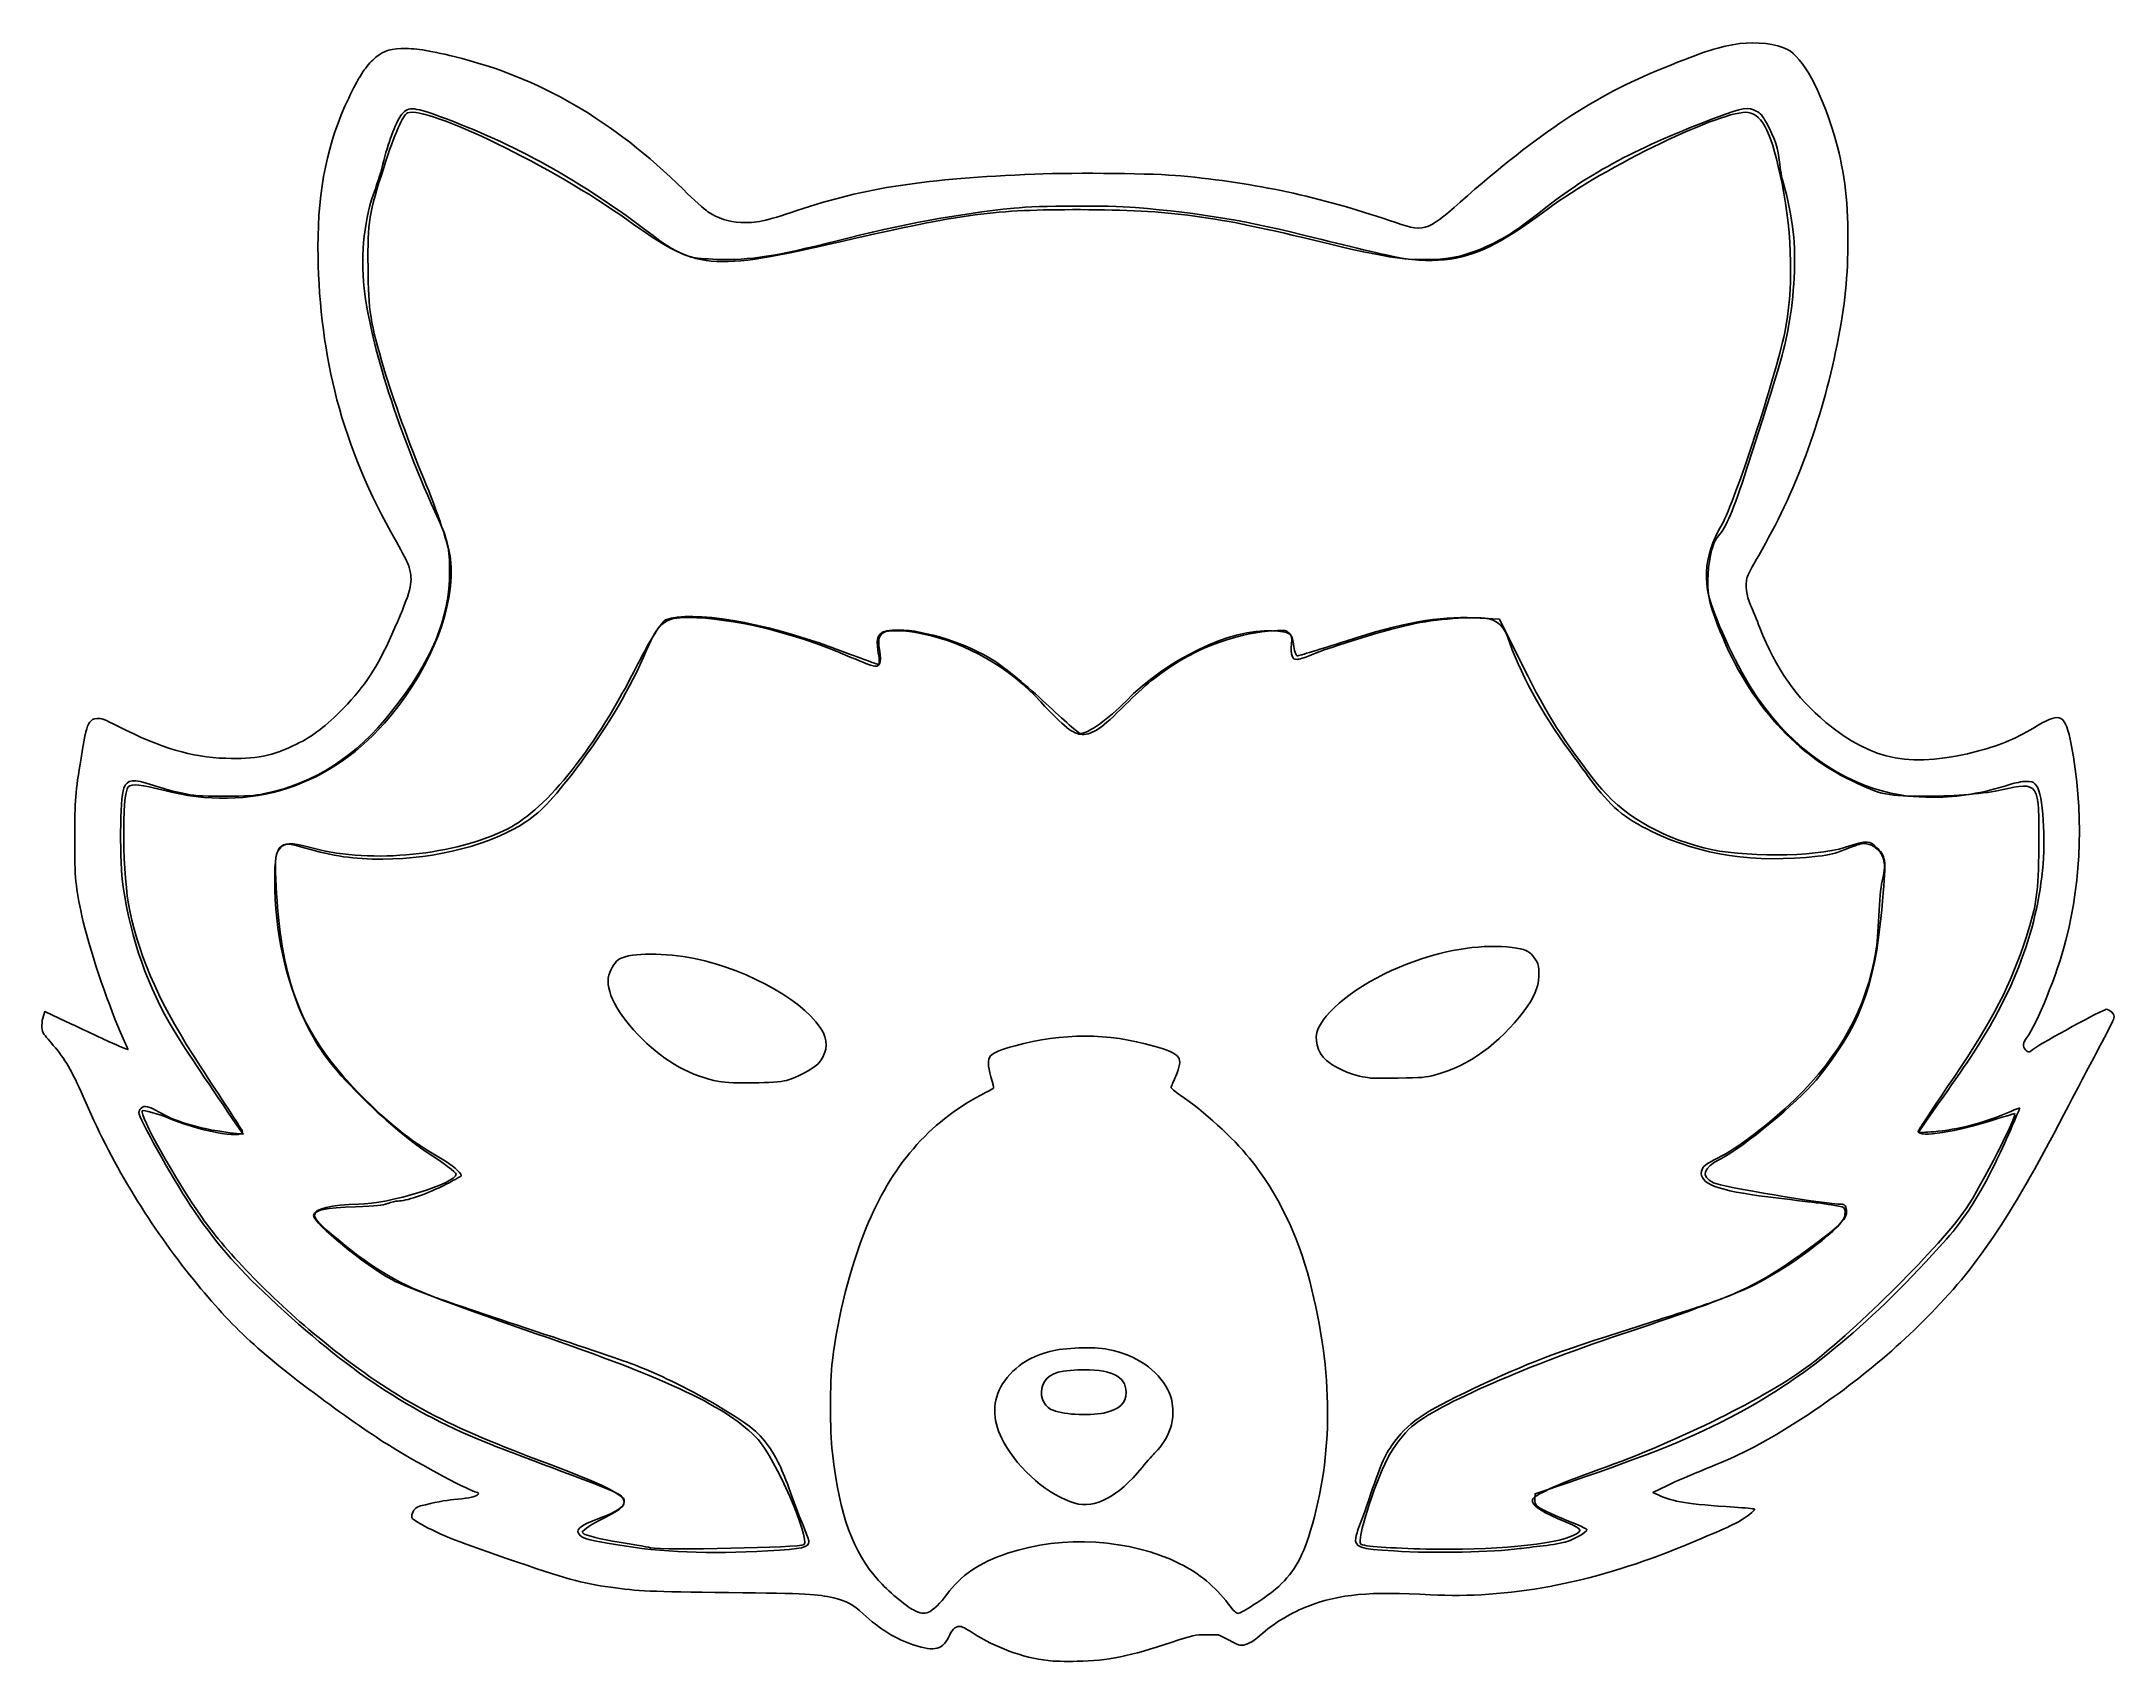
# Model space of a CAD drawing. Extents: x 3 to 434, y 26 to 363.
import ezdxf

# ---------------------------------------------------------------- set-up
doc = ezdxf.new("R2010")
doc.units = 0
doc.layers.add('Mascara', color=7, linetype='CONTINUOUS')
doc.layers.add('SeriGrafia', color=7, linetype='CONTINUOUS')

msp = doc.modelspace()

# ---------------------------------------------------------------- linework, layer by layer
at = {"layer": 'Mascara', "color": 7}
for points in [[(3.689602, 160.252868), (3.971159, 161.151045), (8.531159, 159.02613)], [(43.079962, 138.75363), (45.191587, 135.672578), (43.781385, 135.831938)], [(313.499107, 59.97012), (313.571182, 60.954668), (320.771182, 63.402165)], [(341.051152, 62.697863), (338.051152, 61.258028), (339.3009, 60.675143)], [(187.553932, 36.348045), (187.553722, 36.348045)], [(249.998325, 30.51765), (247.811153, 31.67469), (245.291153, 31.67469)]]:
    msp.add_lwpolyline(points, dxfattribs=at)
for points in [[(158.05119, 146.846183)], [(292.892108, 148.030883)], [(224.00709, 77.749658)], [(217.93119, 59.017103)], [(154.21119, 49.099058)], [(212.43285, 26.286743)]]:
    msp.add_lwpolyline(points, close=True, dxfattribs=at)
for points in [[(340.159072, 357.212338), (348.929272, 360.786463), (351.910335, 361.737125), (356.094495, 362.29421)], [(356.094495, 362.29421), (359.505877, 362.748403), (363.750952, 362.22776), (366.002655, 361.079038)], [(67.122079, 350.994703), (69.157384, 355.23725), (70.491199, 357.342478), (72.119651, 358.882595)], [(72.119651, 358.882595), (73.965296, 360.62813), (75.206242, 361.128065), (78.01116, 361.256105)], [(78.01116, 361.256105), (80.74626, 361.380958), (83.522662, 360.967183), (89.05116, 359.610778)], [(89.05116, 359.610778), (106.79589, 355.25717), (121.908697, 346.477918), (136.666815, 331.950148)], [(366.002655, 361.079038), (369.168952, 359.463718), (372.833077, 352.744363), (375.6897, 343.314703)], [(298.021957, 329.36645), (314.69061, 344.0123), (325.8267, 351.371473), (340.159072, 357.212338)], [(60.732956, 320.034699), (60.732476, 332.156105), (62.731594, 341.84285), (67.122079, 350.994703)], [(87.4254, 346.639888), (80.64375, 349.182973), (79.607767, 349.294678), (78.187912, 347.635895)], [(359.527485, 348.296188), (357.89505, 349.17026), (356.596312, 348.97223), (351.596152, 347.08679)], [(78.187912, 347.635895), (77.062447, 346.32104), (75.536662, 342.421303), (74.431421, 338.03468)], [(131.77119, 321.348812), (116.57469, 333.0476), (102.948615, 340.818755), (87.4254, 346.639888)], [(351.596152, 347.08679), (334.957365, 340.812733), (324.91653, 335.477083), (315.131182, 327.70946)], [(361.625632, 345.817288), (360.77613, 347.399023), (360.422272, 347.81708), (359.527485, 348.296188)], [(364.339845, 337.6826), (364.114222, 340.365283), (363.393165, 342.526325), (361.625632, 345.817288)], [(375.6897, 343.314703), (377.708865, 336.649505), (378.57942, 330.128113), (378.573157, 321.714699)], [(74.431421, 338.03468), (73.915916, 335.98868), (73.120069, 333.342035), (72.662869, 332.15324)], [(365.166907, 333.23468), (364.817422, 334.376195), (364.453147, 336.335218), (364.339845, 337.6826)], [(72.662869, 332.15324), (70.392251, 326.249259), (69.549191, 318.710199), (70.347176, 311.445221)], [(136.666815, 331.950148), (138.765427, 329.884288), (141.05718, 327.812578), (141.7596, 327.346333)], [(160.21116, 327.598235), (174.41892, 332.361823), (186.86991, 334.269928), (209.65116, 335.174878)], [(209.65116, 335.174878), (218.45271, 335.524505), (234.586433, 335.333398), (240.011152, 334.815253)], [(240.011152, 334.815253), (255.606735, 333.325633), (268.790205, 330.500953), (283.316895, 325.536572)], [(367.198102, 323.104134), (366.87321, 326.095809), (365.963632, 330.6323), (365.166907, 333.23468)], [(141.7596, 327.346333), (143.857552, 325.953789), (145.967543, 325.270374), (148.589887, 325.134024)], [(148.589887, 325.134024), (151.65321, 324.974747), (153.648007, 325.397732), (160.21116, 327.598235)], [(205.33119, 328.115405), (193.348935, 326.853684), (181.9224, 324.748134), (168.61119, 321.349074)], [(230.531182, 328.238833), (224.88792, 328.711115), (210.310417, 328.639715), (205.33119, 328.115405)], [(267.731182, 321.960279), (254.026485, 325.439034), (244.23096, 327.092315), (230.531182, 328.238833)], [(283.316895, 325.536572), (290.71329, 323.008914), (290.817135, 323.035959), (298.021957, 329.36645)], [(315.131182, 327.70946), (313.085182, 326.085339), (310.439182, 324.114752), (309.251182, 323.330372)], [(309.251182, 323.330372), (304.927987, 320.475962), (300.19596, 318.484179), (295.998907, 317.752276)], [(366.239542, 303.594675), (367.401982, 309.81858), (367.787902, 317.672957), (367.198102, 323.104134)], [(64.214831, 290.132415), (61.964659, 299.291655), (60.733279, 309.866708), (60.732956, 320.034699)], [(138.287872, 317.957312), (136.231462, 318.544149), (133.70937, 319.856732), (131.77119, 321.348812)], [(168.61119, 321.349074), (155.84316, 318.088719), (150.494497, 317.256654), (143.65119, 317.466174)], [(286.331182, 317.643924), (283.931205, 318.021797), (275.955075, 319.872752), (267.731182, 321.960279)], [(378.573157, 321.714699), (378.567157, 314.003994), (377.950695, 308.046045), (376.300042, 299.754705)], [(143.65119, 317.466174), (141.076357, 317.545006), (139.09776, 317.726192), (138.287872, 317.957312)], [(295.998907, 317.752276), (293.639925, 317.340902), (288.61356, 317.284569), (286.331182, 317.643924)], [(70.347176, 311.445221), (71.637671, 299.696363), (77.581155, 281.211555), (85.796452, 263.39646)], [(357.565792, 274.074682), (364.514542, 295.71267), (365.208592, 298.074825), (366.239542, 303.594675)], [(376.300042, 299.754705), (373.128202, 283.822215), (367.578615, 268.89255), (360.0189, 255.954705)], [(75.855885, 260.874705), (70.633901, 270.27033), (66.609559, 280.3848), (64.214831, 290.132415)], [(351.681187, 260.01096), (353.29533, 261.797618), (354.70533, 265.167397), (357.565792, 274.074682)], [(85.796452, 263.39646), (87.645367, 259.387035), (88.088362, 257.299193), (88.088362, 252.594683)], [(79.94862, 252.341888), (79.657575, 253.96197), (79.40352, 254.491643), (75.855885, 260.874705)], [(350.230192, 256.959578), (350.670787, 258.5493), (351.015405, 259.274018), (351.681187, 260.01096)], [(349.68237, 247.50219), (349.24293, 249.735758), (349.511085, 254.365005), (350.230192, 256.959578)], [(360.0189, 255.954705), (358.823392, 253.908705), (357.72654, 251.802705), (357.581437, 251.274705)], [(88.088362, 252.594683), (88.088362, 242.899598), (84.371812, 233.918325), (76.04649, 223.494758)], [(76.082955, 239.514705), (79.714192, 247.625475), (80.391915, 249.874305), (79.94862, 252.341888)], [(357.581437, 251.274705), (357.1701, 249.777945), (357.450562, 247.64646), (358.32426, 245.629065)], [(358.44537, 228.370178), (355.256512, 233.375955), (350.357062, 244.072755), (349.68237, 247.50219)], [(358.32426, 245.629065), (358.751655, 244.642163), (359.621602, 242.526585), (360.257482, 240.927765)], [(129.003728, 236.294925), (131.461095, 242.023185), (132.825758, 243.08817), (137.65119, 243.04335)], [(137.65119, 243.04335), (146.881493, 242.957618), (159.097162, 240.011715), (170.82618, 235.042935)], [(266.664, 235.096425), (271.41108, 237.11649), (283.066102, 240.662408), (288.644468, 241.783748)], [(288.644468, 241.783748), (294.156023, 242.89167), (301.767427, 243.344993), (304.271422, 242.714475)], [(304.271422, 242.714475), (305.781938, 242.334128), (307.2468, 240.854685), (307.817588, 239.133023)], [(66.019571, 224.201573), (70.571314, 228.90651), (72.962854, 232.545638), (76.082955, 239.514705)], [(177.368865, 236.402498), (176.988502, 238.633718), (177.365115, 239.677148), (178.7124, 240.12168)], [(178.7124, 240.12168), (179.894918, 240.51195), (183.240473, 240.296708), (186.504262, 239.62038)], [(186.504262, 239.62038), (195.530213, 237.750023), (204.317287, 232.672965), (210.885323, 225.533325)], [(239.30076, 233.750273), (245.34984, 237.499065), (252.810743, 239.944358), (259.2474, 240.287723)], [(259.2474, 240.287723), (261.791783, 240.42345), (261.80664, 240.421043), (262.459845, 239.76783)], [(262.459845, 239.76783), (263.08392, 239.143755), (263.108685, 239.031825), (262.964955, 237.485198)], [(262.964955, 237.485198), (262.87488, 236.516183), (262.91973, 235.554848), (263.075978, 235.106753)], [(307.817588, 239.133023), (310.247618, 231.80331), (314.925765, 223.18668), (320.785485, 215.247585)], [(360.257482, 240.927765), (363.711277, 232.243553), (367.721295, 226.497683), (373.992855, 221.246715)], [(115.381028, 212.994683), (121.335983, 221.001593), (125.493855, 228.113205), (129.003728, 236.294925)], [(170.82618, 235.042935), (173.039932, 234.10512), (175.260795, 233.219063), (175.761427, 233.07393)], [(175.761427, 233.07393), (177.48075, 232.575495), (177.880238, 233.402723), (177.368865, 236.402498)], [(228.413332, 224.883548), (232.436017, 228.917438), (235.40796, 231.3378), (239.30076, 233.750273)], [(263.075978, 235.106753), (263.298262, 234.469043), (263.458485, 234.354683), (264.129525, 234.354683)], [(264.129525, 234.354683), (264.564795, 234.354683), (265.70532, 234.68847), (266.664, 235.096425)], [(386.171175, 206.89566), (375.33957, 209.70582), (365.461267, 217.35687), (358.44537, 228.370178)], [(56.291152, 216.715245), (59.783246, 218.44425), (62.391476, 220.45137), (66.019571, 224.201573)], [(210.885323, 225.533325), (215.731935, 220.26492), (217.653037, 218.754683), (219.508132, 218.754683)], [(219.508132, 218.754683), (221.74083, 218.754683), (223.528207, 219.98481), (228.413332, 224.883548)], [(11.532975, 213.834705), (12.474083, 219.413145), (12.685118, 220.295003), (13.296997, 221.20593)], [(13.296997, 221.20593), (13.734795, 221.857688), (14.002448, 222.007515), (14.837865, 222.068445)], [(14.837865, 222.068445), (15.690765, 222.130695), (16.36524, 221.881343), (19.150028, 220.474523)], [(19.150028, 220.474523), (28.393237, 215.805015), (34.324725, 214.034873), (41.559292, 213.786878)], [(76.04649, 223.494758), (68.509706, 214.058483), (59.975674, 208.555778), (49.63248, 206.46315)], [(373.992855, 221.246715), (383.567242, 213.230393), (392.065162, 211.67343), (405.978225, 215.386455)], [(405.978225, 215.386455), (410.32602, 216.546765), (413.769922, 218.043473), (418.091145, 220.650653)], [(418.091145, 220.650653), (422.74674, 223.459575), (423.76338, 222.869378), (424.936425, 216.676755)], [(41.559292, 213.786878), (47.737657, 213.575085), (51.432203, 214.309485), (56.291152, 216.715245)], [(424.936425, 216.676755), (427.55166, 202.870808), (427.1811, 189.12255), (423.83958, 175.981283)], [(10.212179, 197.034705), (10.210679, 205.18155), (10.331482, 206.712833), (11.532975, 213.834705)], [(103.89528, 200.571728), (107.30607, 202.872713), (110.102647, 205.897485), (115.381028, 212.994683)], [(320.785485, 215.247585), (321.96561, 213.648683), (323.903182, 211.010708), (325.091183, 209.385413)], [(20.40576, 207.580418), (19.58442, 205.420125), (19.501207, 192.280913), (20.27589, 187.074675)], [(26.42214, 208.200705), (22.37547, 209.56809), (21.111952, 209.437823), (20.40576, 207.580418)], [(32.32827, 206.587065), (30.63267, 206.949885), (27.97491, 207.67602), (26.42214, 208.200705)], [(325.091183, 209.385413), (329.14029, 203.845853), (332.04228, 201.38343), (337.811182, 198.592095)], [(396.251175, 205.708305), (391.981912, 205.705305), (389.740432, 205.96965), (386.171175, 206.89566)], [(412.211175, 208.35099), (406.46421, 206.51019), (401.641867, 205.711703), (396.251175, 205.708305)], [(415.504672, 209.000333), (414.74925, 208.981433), (413.267175, 208.689233), (412.211175, 208.35099)], [(417.475987, 208.434683), (416.966175, 208.946325), (416.675895, 209.02962), (415.504672, 209.000333)], [(419.039677, 202.194683), (418.717987, 205.748408), (418.23597, 207.671925), (417.475987, 208.434683)], [(41.171182, 205.92201), (35.807437, 205.92726), (35.199097, 205.972785), (32.32827, 206.587065)], [(49.63248, 206.46315), (47.261062, 205.98336), (46.22778, 205.917278), (41.171182, 205.92201)], [(74.202874, 192.834675), (85.144537, 192.834675), (97.009327, 195.926325), (103.89528, 200.571728)], [(337.811182, 198.592095), (348.153262, 193.587975), (359.06265, 191.961203), (372.315787, 193.446885)], [(409.051357, 159.91227), (416.799015, 173.850705), (420.273907, 188.560485), (419.039677, 202.194683)], [(11.687948, 181.077225), (10.384072, 186.94176), (10.213282, 188.788538), (10.212179, 197.034705)], [(51.967417, 188.656748), (51.76404, 193.03722), (51.932693, 194.16387), (52.943347, 195.174705)], [(52.943347, 195.174705), (53.9523, 196.18386), (54.575857, 196.179405), (58.115812, 195.13773)], [(58.115812, 195.13773), (63.887471, 193.439393), (68.111426, 192.834675), (74.202874, 192.834675)], [(372.315787, 193.446885), (374.92761, 193.73967), (375.76089, 193.945898), (377.955787, 194.842695)], [(377.955787, 194.842695), (379.372245, 195.421433), (380.926365, 195.965445), (381.409365, 196.051598)], [(381.409365, 196.051598), (383.201925, 196.371345), (385.374832, 194.852618), (385.916752, 192.901238)], [(385.916752, 192.901238), (386.272455, 191.620358), (386.232405, 190.86651), (385.671045, 188.274675)], [(20.27589, 187.074675), (21.90876, 176.100968), (25.390147, 166.253303), (30.839182, 157.194675)], [(54.616177, 168.652298), (53.163615, 174.184118), (52.356285, 180.281423), (51.967417, 188.656748)], [(385.671045, 188.274675), (385.327747, 186.689805), (385.11333, 184.458083), (384.967747, 180.954675)], [(19.734893, 156.834698), (16.876455, 163.33098), (13.11216, 174.67143), (11.687948, 181.077225)], [(384.967747, 180.954675), (384.85257, 178.182675), (384.585645, 174.890183), (384.374565, 173.63802)], [(138.92298, 172.183365), (132.829162, 173.428215), (125.954227, 173.40411), (123.405277, 172.12899)], [(307.691183, 174.599445), (301.820708, 175.140795), (294.095783, 173.827755), (287.100578, 171.099555)], [(312.79512, 173.08626), (311.94213, 173.999393), (310.923578, 174.301373), (307.691183, 174.599445)], [(314.36397, 168.468653), (314.47788, 170.638388), (314.132663, 171.654405), (312.79512, 173.08626)], [(384.374565, 173.63802), (382.391925, 161.875493), (377.028255, 152.100885), (367.495702, 142.878413)], [(423.83958, 175.981283), (422.099677, 169.138733), (417.728527, 158.256105), (415.726162, 155.781698)], [(70.560371, 142.889835), (61.491026, 151.991265), (57.148718, 159.007523), (54.616177, 168.652298)], [(121.171613, 168.756308), (120.313245, 165.546968), (122.84247, 160.732463), (128.173965, 155.427008)], [(123.405277, 172.12899), (122.6292, 171.740745), (121.52316, 170.070698), (121.171613, 168.756308)], [(165.734273, 156.738308), (162.71007, 162.80709), (150.560483, 169.806045), (138.92298, 172.183365)], [(287.100578, 171.099555), (278.011515, 167.55474), (270.512565, 162.11943), (268.531245, 157.64031)], [(311.308508, 161.29422), (313.306868, 163.929083), (314.240828, 166.12206), (314.36397, 168.468653)], [(3.644302, 156.772823), (3.300389, 157.41543), (3.322079, 159.080363), (3.689602, 160.252868)], [(292.892108, 148.030853), (299.721405, 149.843993), (306.118507, 154.451153), (311.308508, 161.29422)], [(398.123445, 143.12187), (403.775535, 151.066583), (406.234815, 154.845195), (409.051357, 159.91227)], [(417.391762, 153.559815), (418.942837, 154.738613), (431.614042, 161.634698), (432.228945, 161.634698)], [(433.817362, 159.762623), (433.729522, 159.40626), (432.328042, 156.630698), (430.70298, 153.594698)], [(432.228945, 161.634698), (432.517162, 161.634698), (433.028408, 161.35926), (433.365037, 161.022623)], [(433.365037, 161.022623), (433.84194, 160.545735), (433.941825, 160.26744), (433.817362, 159.762623)], [(5.765324, 154.142528), (4.748977, 155.308515), (3.794519, 156.49215), (3.644302, 156.772823)], [(8.531159, 159.02613), (11.03916, 157.85742), (14.964405, 156.025643), (17.253937, 154.955505)], [(21.288623, 153.302258), (21.218197, 153.463102), (20.518988, 155.052698), (19.734893, 156.834698)], [(30.839182, 157.194675), (32.53911, 154.368668), (37.49349, 146.904765), (43.079962, 138.75363)], [(128.173965, 155.427008), (132.973807, 150.650595), (138.268568, 147.718935), (144.0846, 146.617448)], [(164.549415, 150.250898), (166.327432, 152.009805), (166.800322, 154.599023), (165.734273, 156.738308)], [(234.371183, 153.984578), (224.859682, 156.731978), (215.379082, 156.758115), (205.549207, 154.06404)], [(268.531245, 157.64031), (267.58284, 155.496278), (268.27956, 152.764493), (270.22248, 151.009193)], [(415.726162, 155.781698), (414.85506, 154.705245), (414.769837, 153.916005), (415.451145, 153.234698)], [(11.943518, 143.514698), (9.671129, 148.803383), (8.173207, 151.380135), (5.765324, 154.142528)], [(17.253937, 154.955505), (19.543463, 153.885375), (21.35907, 153.141405), (21.288623, 153.302258)], [(200.443515, 151.953653), (199.83792, 151.223963), (199.863862, 149.968643), (200.533298, 147.608993)], [(205.549207, 154.06404), (202.533225, 153.23745), (200.974148, 152.59302), (200.443515, 151.953653)], [(238.916115, 147.714698), (240.567675, 151.692495), (240.107213, 152.32773), (234.371183, 153.984578)], [(270.22248, 151.009193), (271.499063, 149.855858), (275.285715, 148.049693), (277.091183, 147.73293)], [(415.451145, 153.234698), (416.080882, 152.604968), (416.150767, 152.616675), (417.391762, 153.559815)], [(430.70298, 153.594698), (429.077918, 150.558698), (426.262642, 145.212698), (424.446825, 141.714698)], [(144.0846, 146.617448), (146.551245, 146.150288), (156.055305, 146.305928), (158.05119, 146.846183)], [(158.05119, 146.846153), (160.144058, 147.41265), (163.41024, 149.123963), (164.549415, 150.250898)], [(200.533298, 147.608993), (200.894565, 146.33556), (201.149887, 145.262333), (201.100665, 145.22403)], [(237.952943, 145.42287), (238.016842, 145.561373), (238.450253, 146.592698), (238.916115, 147.714698)], [(277.091183, 147.73293), (277.883183, 147.593978), (278.801182, 147.43413), (279.131183, 147.377708)], [(279.131183, 147.377708), (279.461183, 147.321308), (282.161183, 147.304133), (285.131183, 147.339608)], [(285.131183, 147.339608), (290.072108, 147.398558), (290.731898, 147.457358), (292.892108, 148.030883)], [(34.146203, 106.384275), (25.175782, 117.59076), (17.737282, 130.030463), (11.943518, 143.514698)], [(86.535435, 130.517738), (80.845597, 133.686023), (75.965917, 137.465138), (70.560371, 142.889835)], [(198.418365, 143.794778), (187.687215, 138.16764), (179.742922, 128.957303), (174.631815, 116.21748)], [(201.100665, 145.22403), (201.051465, 145.185705), (199.844415, 144.54255), (198.418365, 143.794778)], [(239.823982, 143.81847), (238.731022, 144.562395), (237.889057, 145.28436), (237.952943, 145.42287)], [(254.253555, 130.674698), (250.778182, 135.000578), (244.862662, 140.38896), (239.823982, 143.81847)], [(367.495702, 142.878413), (362.250645, 137.80395), (355.389045, 132.58071), (351.491182, 130.695315)], [(393.213645, 136.032195), (393.170595, 136.075245), (395.379975, 139.265618), (398.123445, 143.12187)], [(24.00576, 141.109755), (23.744745, 140.87355), (23.53119, 140.46504), (23.53119, 140.201955)], [(23.53119, 140.201955), (23.53119, 139.005), (30.207645, 126.978698), (34.216402, 120.954675)], [(27.73119, 140.29311), (25.696192, 141.48819), (24.672007, 141.71271), (24.00576, 141.109755)], [(43.781385, 135.831938), (36.62064, 136.64112), (31.549695, 138.050595), (27.73119, 140.29311)], [(424.446825, 141.714698), (412.647105, 118.983743), (405.997237, 108.931485), (395.891145, 98.548605)], [(412.391175, 140.42088), (406.78125, 138.021315), (401.418285, 136.607595), (396.391552, 136.20324)], [(409.198935, 129.754658), (410.748757, 132.95652), (414.251175, 140.850218), (414.251175, 141.141315)], [(414.251175, 141.141315), (414.251175, 141.18264), (413.414175, 140.858453), (412.391175, 140.42088)], [(396.391552, 136.20324), (394.686787, 136.06611), (393.256725, 135.989138), (393.213645, 136.032195)], [(90.49119, 127.081463), (90.49119, 127.676213), (88.442602, 129.45576), (86.535435, 130.517738)], [(266.776005, 105.129578), (264.30144, 114.777885), (260.038537, 123.473978), (254.253555, 130.674698)], [(351.491182, 130.695315), (348.939187, 129.460898), (348.409072, 129.02784), (348.158325, 127.972613)], [(399.014752, 113.874675), (402.734392, 118.048898), (405.990427, 123.125977), (409.198935, 129.754658)], [(77.297992, 121.794698), (79.072545, 121.794698), (82.817085, 123.051315), (86.59119, 124.913355)], [(86.59119, 124.913355), (88.73619, 125.971635), (90.49119, 126.94728), (90.49119, 127.081463)], [(348.158325, 127.972613), (347.562862, 125.466773), (351.572925, 123.919733), (361.931182, 122.6592)], [(34.216402, 120.954675), (39.241905, 113.40276), (43.484445, 108.448253), (50.748765, 101.6478)], [(60.014861, 118.842773), (60.035111, 119.901293), (62.237434, 120.3522), (68.531186, 120.58644)], [(68.531186, 120.58644), (72.958091, 120.751223), (74.040229, 120.864698), (75.228765, 121.288823)], [(75.228765, 121.288823), (76.008427, 121.567058), (76.939583, 121.794698), (77.297992, 121.794698)], [(361.931182, 122.6592), (364.637182, 122.329898), (368.756805, 121.829573), (371.085907, 121.547378)], [(371.085907, 121.547378), (373.41501, 121.26516), (375.89901, 120.90639), (376.605907, 120.750098)], [(376.605907, 120.750098), (377.880112, 120.46836), (377.891805, 120.457613), (377.962455, 119.50188)], [(63.539044, 114.907635), (61.050926, 117.014235), (60.002269, 118.185173), (60.014861, 118.842773)], [(377.962455, 119.50188), (378.066615, 118.093035), (377.137485, 116.973383), (373.616632, 114.264915)], [(84.4959, 102.003315), (76.893255, 104.878418), (71.361416, 108.284685), (63.539044, 114.907635)], [(174.631815, 116.21748), (171.201285, 107.666618), (168.754492, 98.055383), (167.620072, 88.674698)], [(373.616632, 114.264915), (364.380622, 107.16), (358.31421, 103.617413), (350.721405, 100.894853)], [(355.571182, 77.596845), (370.21473, 85.38948), (383.568375, 96.540533), (399.014752, 113.874675)], [(61.211194, 80.943218), (48.112215, 90.666098), (42.52107, 95.92176), (34.146203, 106.384275)], [(266.879902, 53.15469), (271.706857, 69.23364), (271.67328, 86.035148), (266.776005, 105.129578)], [(50.748765, 101.6478), (67.001374, 86.433075), (80.0319, 77.7738), (96.37119, 71.329995)], [(105.85119, 94.768898), (96.01719, 98.024978), (86.407312, 101.280458), (84.4959, 102.003315)], [(350.721405, 100.894853), (348.900787, 100.242023), (343.307182, 98.407395), (338.291182, 96.817898)], [(126.73119, 87.659903), (125.08119, 88.313783), (115.68519, 91.512818), (105.85119, 94.768898)], [(338.291182, 96.817898), (318.104925, 90.421125), (313.835107, 88.854315), (303.02844, 83.878125)], [(395.891145, 98.548605), (386.499922, 88.900148), (375.773415, 80.488965), (363.690495, 73.298468)], [(207.056437, 88.021245), (209.0136, 89.317845), (209.927737, 89.716725), (212.77119, 90.514868)], [(212.77119, 90.514868), (215.729632, 91.345298), (221.889862, 91.57728), (224.882175, 90.970942)], [(224.882175, 90.970942), (230.690738, 89.793983), (235.213057, 86.725867), (237.268035, 82.56792)], [(144.37119, 78.882308), (138.302077, 82.4982), (132.613673, 85.328708), (126.73119, 87.659903)], [(167.620072, 88.674698), (167.04297, 83.902583), (167.040615, 74.281148), (167.615572, 69.474698)], [(202.589415, 83.190428), (203.390887, 84.761445), (205.375372, 86.907548), (207.056437, 88.021245)], [(218.559127, 86.696978), (213.98943, 86.525445), (212.26182, 85.779045), (211.342642, 83.579138)], [(228.594052, 82.073378), (228.594052, 85.453605), (225.342832, 86.951618), (218.559127, 86.696978)], [(203.198872, 71.65044), (200.915617, 75.819), (200.719853, 79.525778), (202.589415, 83.190428)], [(211.342642, 83.579138), (210.536407, 81.649538), (211.282342, 79.375298), (213.01119, 78.492045)], [(224.00709, 77.749658), (227.206253, 78.427508), (228.594052, 79.73568), (228.594052, 82.073378)], [(237.268035, 82.56792), (238.074023, 80.93712), (238.19772, 80.454142), (238.286835, 78.590228)], [(303.02844, 83.878125), (291.190657, 78.427155), (287.658285, 76.1454), (284.43468, 71.867355)], [(75.57273, 70.963463), (72.799436, 72.647543), (66.342439, 77.134463), (61.211194, 80.943218)], [(154.711073, 70.295108), (152.574825, 73.505618), (150.490905, 75.236303), (144.37119, 78.882308)], [(213.01119, 78.492045), (215.04867, 77.451143), (220.773907, 77.0646), (224.00709, 77.749658)], [(238.286835, 78.590228), (238.367018, 76.913138), (238.283835, 76.123703), (237.888023, 74.821748)], [(320.771182, 63.402165), (337.85793, 69.210435), (346.225485, 72.623498), (355.571182, 77.596845)], [(237.888023, 74.821748), (237.339893, 73.01712), (235.954942, 70.719788), (234.736875, 69.594698)], [(363.690495, 73.298468), (358.639912, 70.29288), (355.227157, 68.627138), (348.971152, 66.114068)], [(93.6243, 61.31469), (92.690858, 61.31469), (82.432155, 66.798098), (75.57273, 70.963463)], [(96.37119, 71.329995), (98.87919, 70.340903), (105.89919, 67.668863), (111.97119, 65.392125)], [(159.273795, 60.274245), (157.293968, 65.750565), (156.33807, 67.849965), (154.711073, 70.295108)], [(167.615572, 69.474698), (169.199145, 56.231805), (171.783075, 49.05933), (177.164205, 42.969623)], [(217.93119, 59.017103), (212.710335, 60.464925), (206.32764, 65.938245), (203.198872, 71.65044)], [(234.736875, 69.594698), (234.30816, 69.198698), (233.05956, 67.787978), (231.962213, 66.459743)], [(284.43468, 71.867355), (282.491325, 69.288315), (281.677942, 67.502663), (279.409177, 60.834668)], [(111.97119, 65.392125), (123.456052, 61.085805), (124.33119, 60.661178), (124.33119, 59.394668)], [(231.962213, 66.459743), (226.833195, 60.251588), (222.248708, 57.81981), (217.93119, 59.017103)], [(348.971152, 66.114068), (346.265152, 65.02704), (342.701152, 63.489743), (341.051152, 62.697863)], [(88.93119, 59.755268), (91.290428, 59.938748), (93.391118, 60.32553), (93.79119, 60.650085)], [(93.79119, 60.650085), (94.233203, 61.008668), (94.156358, 61.31469), (93.6243, 61.31469)], [(279.409177, 60.834668), (278.353725, 57.732668), (277.260555, 54.661418), (276.97992, 54.009668)], [(339.3009, 60.675143), (342.227752, 59.310045), (345.250522, 58.828605), (354.96486, 58.18044)], [(81.405143, 55.08372), (80.196938, 55.788743), (80.128103, 55.879223), (80.267993, 56.57868)], [(80.267993, 56.57868), (80.467238, 57.57492), (81.030203, 58.15173), (82.070265, 58.425263)], [(82.070265, 58.425263), (84.900533, 59.1696), (87.24549, 59.624183), (88.93119, 59.755268)], [(124.33119, 59.394668), (124.33119, 58.230525), (123.050692, 57.35064), (119.20722, 55.87368)], [(161.79054, 53.696903), (161.273183, 54.91668), (160.140645, 57.876503), (159.273795, 60.274245)], [(314.245845, 58.266668), (313.528245, 58.89672), (313.435965, 59.107268), (313.499107, 59.97012)], [(322.296645, 54.553388), (317.27796, 56.552228), (315.003885, 57.601103), (314.245845, 58.266668)], [(354.96486, 58.18044), (357.13938, 58.03536), (359.014095, 57.857588), (359.130877, 57.785423)], [(359.130877, 57.785423), (359.40726, 57.61461), (358.390575, 56.779823), (356.255175, 55.42425)], [(99.685695, 47.607645), (89.095515, 51.246188), (85.371615, 52.76913), (81.405143, 55.08372)], [(119.20722, 55.87368), (114.800955, 54.180458), (114.002242, 53.443148), (115.276942, 52.245623)], [(115.276942, 52.245623), (115.905922, 51.654743), (117.491422, 51.254183), (122.53119, 50.412938)], [(162.73119, 51.034103), (162.73119, 51.27885), (162.307897, 52.477125), (161.79054, 53.696903)], [(203.979292, 48.59937), (215.47128, 52.424948), (229.500502, 51.577508), (239.781892, 46.436708)], [(259.66932, 41.168925), (263.16372, 44.101988), (265.156822, 47.415023), (266.879902, 53.15469)], [(276.331725, 51.818378), (276.060817, 49.841738), (277.0446, 49.499138), (284.206657, 49.075965)], [(276.97992, 54.009668), (276.699285, 53.357925), (276.407595, 52.37184), (276.331725, 51.818378)], [(320.243662, 51.035183), (321.875805, 51.549263), (324.364987, 53.061908), (324.32388, 53.514668)], [(324.32388, 53.514668), (324.31188, 53.646668), (323.39964, 54.114098), (322.296645, 54.553388)], [(356.255175, 55.42425), (354.7407, 54.462885), (350.856157, 52.749908), (342.851153, 49.513485)], [(121.57119, 41.530005), (115.23288, 42.43104), (112.727317, 43.126823), (99.685695, 47.607645)], [(122.53119, 50.412938), (132.350812, 48.773828), (141.778957, 48.3828), (154.21119, 49.099058)], [(154.21119, 49.09908), (161.516692, 49.519965), (162.73119, 49.7958), (162.73119, 51.034103)], [(191.385225, 40.047263), (194.166367, 43.93524), (198.203437, 46.67664), (203.979292, 48.59937)], [(284.206657, 49.075965), (292.795102, 48.568508), (304.813102, 48.7926), (310.36224, 49.563645)], [(342.851153, 49.513485), (325.09242, 42.333623), (307.719495, 39.089663), (291.861855, 39.992513)], [(310.36224, 49.563645), (311.237325, 49.685258), (313.451325, 49.950383), (315.28224, 50.152868)], [(315.28224, 50.152868), (317.113147, 50.355338), (319.3458, 50.752388), (320.243662, 51.035183)], [(239.781892, 46.436708), (243.800595, 44.427308), (247.107075, 41.678445), (249.816045, 38.09469)], [(146.05119, 40.43988), (129.724665, 40.62645), (127.10742, 40.743), (121.57119, 41.530005)], [(167.89119, 39.320948), (164.309468, 40.167383), (162.705398, 40.249553), (146.05119, 40.43988)], [(173.982653, 36.035903), (171.90396, 37.979872), (170.607563, 38.678992), (167.89119, 39.320948)], [(177.164205, 42.969623), (178.971982, 40.923788), (182.932665, 37.571543), (184.420388, 36.828113)], [(187.553722, 36.348045), (188.445675, 36.687165), (190.178205, 38.35989), (191.385225, 40.047263)], [(251.88168, 36.11469), (252.541297, 36.11469), (257.4204, 39.28125), (259.66932, 41.168925)], [(291.861855, 39.992513), (279.35745, 40.704428), (272.929627, 40.108005), (266.531152, 37.642125)], [(184.5537, 29.522272), (180.751433, 30.784868), (177.36891, 32.869103), (173.982653, 36.035903)], [(184.420388, 36.828113), (185.937862, 36.06981), (186.568155, 35.973263), (187.553932, 36.348045)], [(249.816045, 38.09469), (250.951605, 36.592463), (251.45004, 36.11469), (251.88168, 36.11469)], [(266.531152, 37.642125), (263.040548, 36.296873), (259.726027, 34.336965), (257.039535, 32.029583)], [(191.982233, 31.665143), (190.61508, 28.574445), (188.898863, 28.079393), (184.5537, 29.522272)], [(194.349435, 33.365993), (193.433063, 33.589793), (192.554303, 32.958405), (191.982233, 31.665143)], [(196.81119, 32.032388), (195.82119, 32.676983), (194.713402, 33.277103), (194.349435, 33.365993)], [(212.43288, 26.286743), (206.978152, 26.96949), (201.482917, 28.990628), (196.81119, 32.032388)], [(245.291153, 31.67469), (242.817045, 31.67469), (242.683748, 31.64529), (237.971153, 30.061223)], [(253.066433, 29.525873), (252.306285, 29.38329), (251.885565, 29.519123), (249.998325, 30.51765)], [(257.039535, 32.029583), (255.110032, 30.372383), (254.063587, 29.712953), (253.066433, 29.525873)], [(218.41116, 26.15001), (216.10116, 26.10276), (213.410918, 26.16441), (212.43285, 26.286743)], [(237.971153, 30.061223), (229.471965, 27.204308), (224.858565, 26.281823), (218.41116, 26.15001)]]:
    msp.add_open_spline(points, degree=3, dxfattribs=at)
at = {"layer": 'SeriGrafia', "color": 7}
msp.add_lwpolyline([(311.095117, 232.801815), (306.159735, 242.709937), (300.775672, 242.986522)], dxfattribs=at)
msp.add_lwpolyline([(129.831915, 49.760685)], close=True, dxfattribs=at)
for points in [[(79.339148, 347.902678), (83.390153, 349.457195), (109.817325, 336.598804), (124.896502, 325.736311)], [(74.466043, 336.752039), (76.6053, 343.394982), (78.421357, 347.550491), (79.339148, 347.902678)], [(316.04925, 327.822981), (328.128713, 336.796741), (352.8474, 348.721549), (357.86385, 347.995211)], [(357.86385, 347.995211), (360.854482, 347.562194), (362.792393, 343.475364), (364.879222, 333.20059)], [(71.142182, 315.843365), (71.061824, 325.45907), (71.288494, 326.88494), (74.466043, 336.752039)], [(364.879222, 333.20059), (367.03725, 322.575235), (367.24731, 310.801978), (365.431695, 302.235622)], [(169.852253, 321.260387), (194.94726, 327.00055), (201.181448, 327.827341), (219.117488, 327.794044)], [(219.117488, 327.794044), (237.830655, 327.759312), (246.960278, 326.528343), (269.36868, 321.018589)], [(269.36868, 321.018589), (294.438742, 314.854391), (299.606347, 315.607645), (316.04925, 327.822981)], [(124.896502, 325.736311), (139.668428, 315.095157), (141.919222, 314.871062), (169.852253, 321.260387)], [(74.437118, 294.755812), (71.613119, 304.23291), (71.218082, 306.761145), (71.142182, 315.843365)], [(365.431695, 302.235622), (363.38274, 292.568325), (355.118445, 267.3168), (352.4082, 262.442392)], [(82.70796, 271.873575), (79.92378, 278.536342), (76.201905, 288.833348), (74.437118, 294.755812)], [(88.267095, 255.247627), (87.99375, 257.72913), (85.49214, 265.2108), (82.70796, 271.873575)], [(352.4082, 262.442392), (348.351322, 255.146048), (348.126735, 250.187842), (351.461415, 241.540725)], [(75.681323, 222.431332), (84.576203, 233.20347), (89.329973, 245.59851), (88.267095, 255.247627)], [(132.99651, 242.594925), (132.188587, 242.28489), (129.576832, 238.143952), (127.192612, 233.392822)], [(167.456767, 236.804055), (153.470205, 242.059147), (138.260767, 244.615012), (132.99651, 242.594925)], [(300.775672, 242.986522), (293.70363, 243.349822), (285.889882, 241.929082), (274.231012, 238.160017)], [(351.461415, 241.540725), (357.34908, 226.273508), (366.992902, 215.049225), (379.293165, 209.147828)], [(181.43058, 240.466575), (177.228165, 240.466575), (176.403195, 239.549947), (177.13941, 235.698652)], [(201.024915, 234.187275), (195.727267, 237.548572), (186.62175, 240.466575), (181.43058, 240.466575)], [(258.92982, 240.28713), (250.49166, 240.833535), (237.005797, 234.328537), (228.539587, 225.628162)], [(263.371222, 237.550215), (263.112382, 239.79981), (262.71984, 240.0417), (258.92982, 240.28713)], [(264.183255, 235.08252), (263.892802, 235.08252), (263.527387, 236.192985), (263.371222, 237.550215)], [(274.231012, 238.160017), (268.995195, 236.467402), (264.473707, 235.08252), (264.183255, 235.08252)], [(127.192612, 233.392822), (118.563202, 216.196732), (108.385162, 203.310757), (100.147762, 199.152525)], [(177.20781, 233.287837), (176.991922, 233.287837), (172.60395, 234.870135), (167.456767, 236.804055)], [(177.13941, 235.698652), (177.392887, 234.372705), (177.423637, 233.287837), (177.20781, 233.287837)], [(211.970542, 225.181657), (208.337992, 228.619875), (203.412457, 232.672402), (201.024915, 234.187275)], [(326.482552, 208.507822), (319.288252, 217.654987), (316.252822, 222.44739), (311.095117, 232.801815)], [(219.11523, 218.930355), (218.8182, 218.930355), (215.603092, 221.74344), (211.970542, 225.181657)], [(228.539587, 225.628162), (224.97645, 221.966475), (220.704375, 218.930355), (219.11523, 218.930355)], [(28.656704, 207.146325), (46.715257, 202.405192), (63.705182, 207.92766), (75.681323, 222.431332)], [(21.628463, 182.117355), (20.147206, 189.10425), (19.935133, 206.48502), (21.314312, 207.864195)], [(21.314312, 207.864195), (21.993727, 208.543612), (24.130148, 208.33473), (28.656704, 207.146325)], [(348.645292, 195.18033), (339.04497, 197.657467), (331.401202, 202.25403), (326.482552, 208.507822)], [(379.293165, 209.147828), (385.701772, 206.07312), (386.47329, 205.918883), (395.44533, 205.918883)], [(395.44533, 205.918883), (400.627485, 205.918883), (407.39118, 206.50443), (410.475765, 207.220088)], [(410.475765, 207.220088), (418.222147, 209.017343), (418.352272, 208.817483), (418.221772, 195.322838)], [(100.147762, 199.152525), (89.254177, 193.653465), (71.872149, 191.884387), (59.985221, 195.064942)], [(59.985221, 195.064942), (52.530624, 197.05953), (51.763097, 196.440007), (51.763097, 188.428372)], [(378.032572, 195.295717), (371.51787, 193.242142), (356.38713, 193.182727), (348.645292, 195.18033)], [(384.763762, 195.014377), (382.977922, 196.80021), (382.825582, 196.806585), (378.032572, 195.295717)], [(385.588207, 182.28765), (386.55141, 192.75744), (386.518905, 193.259235), (384.763762, 195.014377)], [(418.221772, 195.322838), (418.131795, 186.018413), (417.74697, 183.242228), (415.648012, 176.755245)], [(51.763097, 188.428372), (51.763097, 177.997897), (54.09276, 167.207782), (58.12066, 158.982555)], [(36.34585, 149.721547), (28.196651, 162.149918), (23.818567, 171.786923), (21.628463, 182.117355)], [(371.92692, 146.935792), (380.802487, 157.57881), (384.100095, 166.112175), (385.588207, 182.28765)], [(415.648012, 176.755245), (412.382317, 166.662383), (408.677625, 159.463748), (400.625797, 147.565313)], [(58.12066, 158.982555), (60.988988, 153.125242), (63.437164, 149.841885), (69.553944, 143.648835)], [(44.983674, 136.465582), (44.560705, 137.155973), (40.673683, 143.12115), (36.34585, 149.721547)], [(352.12383, 130.562377), (357.15717, 133.236127), (367.93077, 142.143855), (371.92692, 146.935792)], [(400.625797, 147.565313), (396.961762, 142.15086), (393.639877, 137.171092), (393.243855, 136.499167)], [(69.553944, 143.648835), (73.834825, 139.314592), (80.06304, 134.031487), (83.394427, 131.908612)], [(36.611015, 118.42797), (31.143248, 126.216578), (23.520342, 139.838198), (24.23149, 140.549355)], [(24.23149, 140.549355), (24.498586, 140.816445), (27.270118, 140.013622), (30.390451, 138.765292)], [(30.390451, 138.765292), (37.439441, 135.945247), (46.142721, 134.573723), (44.983674, 136.465582)], [(393.243855, 136.499167), (392.310202, 134.915115), (399.7626, 135.83343), (407.559457, 138.26319)], [(413.145195, 139.952618), (413.961802, 139.999493), (406.280452, 124.906657), (403.100955, 120.217013)], [(407.559457, 138.26319), (410.52069, 139.186013), (413.03427, 139.94625), (413.145195, 139.952618)], [(83.394427, 131.908612), (86.725815, 129.785737), (89.451487, 127.750995), (89.451487, 127.386952)], [(350.60319, 125.593335), (347.908125, 127.035682), (348.378532, 128.57283), (352.12383, 130.562377)], [(89.451487, 127.386952), (89.451487, 125.46003), (75.53652, 121.179787), (69.149112, 121.141935)], [(377.33655, 121.124137), (373.84704, 121.136362), (352.1553, 124.762672), (350.60319, 125.593335)], [(69.149112, 121.141935), (63.625701, 121.10916), (59.839181, 120.150262), (59.839181, 118.784205)], [(378.233895, 119.100975), (378.406777, 120.31824), (378.05043, 121.12164), (377.33655, 121.124137)], [(61.650456, 92.787075), (51.630984, 100.921928), (41.918426, 110.867775), (36.611015, 118.42797)], [(59.839181, 118.784205), (59.839181, 117.170722), (70.313704, 108.593272), (76.189087, 105.395482)], [(359.296852, 104.450752), (368.065627, 109.063312), (377.887477, 116.661765), (378.233895, 119.100975)], [(403.100955, 120.217013), (398.132475, 112.888672), (380.245312, 94.98138), (370.76841, 87.84807)], [(76.189087, 105.395482), (78.760035, 103.996207), (92.219032, 98.964975), (106.097962, 94.214977)], [(333.063082, 94.633057), (344.14353, 98.271607), (355.948717, 102.689572), (359.296852, 104.450752)], [(104.706292, 68.65974), (85.591508, 75.886875), (75.50277, 81.54033), (61.650456, 92.787075)], [(106.097962, 94.214977), (133.716015, 84.762847), (146.01687, 78.88983), (152.164252, 72.220695)], [(287.944432, 74.94294), (293.335867, 79.51986), (312.475927, 87.87273), (333.063082, 94.633057)], [(370.76841, 87.84807), (361.511745, 80.88054), (343.804732, 72.075098), (326.798617, 65.982517)], [(282.896812, 68.284222), (284.04474, 70.564245), (286.316167, 73.56066), (287.944432, 74.94294)], [(152.164252, 72.220695), (155.67822, 68.408497), (163.00314, 51.695722), (161.722057, 50.41329)], [(119.96112, 55.823318), (127.61823, 59.680305), (126.934898, 60.255308), (104.706292, 68.65974)], [(277.348102, 50.474737), (276.50937, 51.31518), (280.009477, 62.54937), (282.896812, 68.284222)], [(326.798617, 65.982517), (317.69031, 62.719387), (313.242442, 60.687322), (313.041442, 59.697352)], [(313.041442, 59.697352), (312.828892, 58.650472), (314.31195, 57.558038), (318.255945, 55.856288)], [(121.935203, 51.135922), (118.332338, 51.72318), (115.505707, 52.560428), (115.653803, 52.996485)], [(115.653803, 52.996485), (115.801898, 53.432543), (117.740197, 54.704625), (119.96112, 55.823318)], [(321.628162, 52.357282), (317.93784, 50.423722), (304.42674, 49.152142), (290.979045, 49.47276)], [(318.255945, 55.856288), (323.593605, 53.553217), (323.699992, 53.442825), (321.628162, 52.357282)], [(129.831893, 49.760685), (129.091583, 49.929818), (125.538068, 50.54868), (121.935203, 51.135922)], [(161.722057, 50.41329), (161.085997, 49.77657), (132.33753, 49.188255), (129.831915, 49.760685)], [(290.979045, 49.47276), (283.86267, 49.642432), (277.72875, 50.093318), (277.348102, 50.474737)]]:
    msp.add_open_spline(points, degree=3, dxfattribs=at)

doc.saveas('drawing.dxf')
